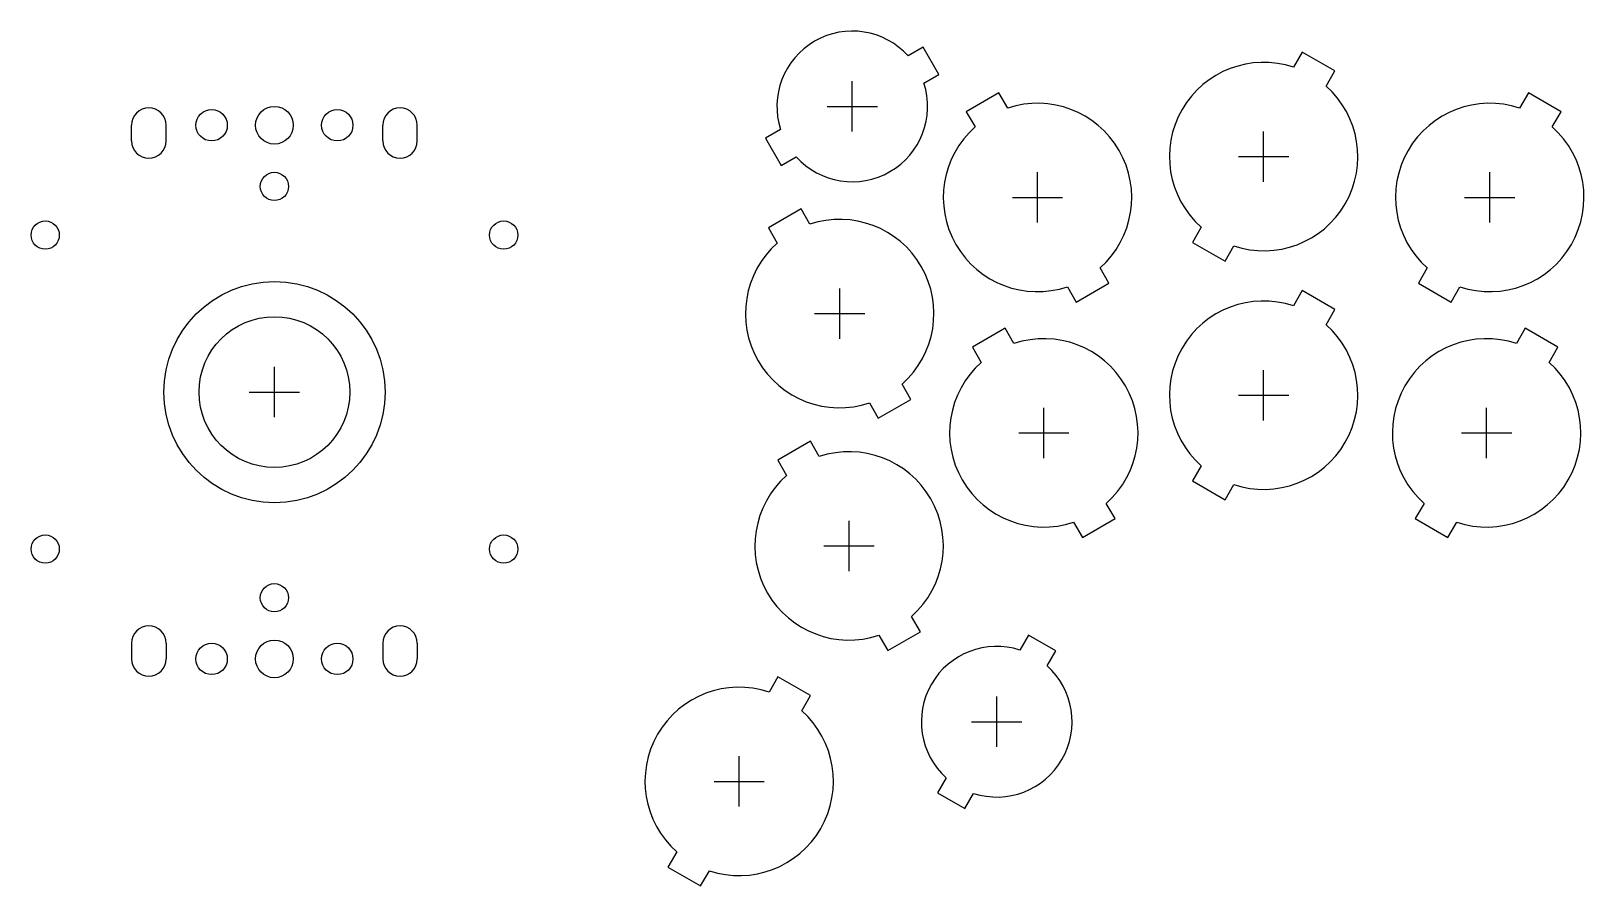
# Model space of a CAD drawing. Header units: millimetres. Extents: x -39 to 208, y -79 to 58.
import ezdxf

# ---------------------------------------------------------------- set-up
doc = ezdxf.new("R2010")
doc.units = ezdxf.units.MM
for name, color, linetype in [('BUTTONS_24', 1, 'Continuous'), ('BUTTONS_30', 5, 'Continuous'), ('GL_PLATE_HOLES', 2, 'Continuous'), ('JOYSTICK_BORE_24', 5, 'Continuous'), ('JOYSTICK_BORE_35.25', 3, 'Continuous'), ('REFERENCE', 8, 'Continuous')]:
    doc.layers.add(name, color=color, linetype=linetype)

msp = doc.modelspace()

# ---------------------------------------------------------------- linework, layer by layer
at = {"layer": 'BUTTONS_24'}
for points in [[(100.91, 53.53, 0.809427), (80.59, 41.8), (78.19, 40.42), (80.69, 36.08), (83.09, 37.47, 0.809427), (103.41, 49.2), (105.81, 50.58), (103.31, 54.92)], [(118.7, -41.09, 0.809427), (106.97, -61.41), (105.58, -63.81), (109.92, -66.31), (111.3, -63.91, 0.809427), (123.03, -43.59), (124.42, -41.19), (120.08, -38.69)]]:
    msp.add_lwpolyline(points, format="xyb", close=True, dxfattribs=at)
at = {"layer": 'BUTTONS_30'}
for points in [[(162.25, 51.73, 0.816497), (147.55, 26.27), (146.15, 23.84), (151.35, 20.84), (152.75, 23.27, 0.816497), (167.45, 48.73), (168.85, 51.16), (163.65, 54.16)], [(111.55, 42.23, 0.816497), (126.25, 16.77), (127.65, 14.34), (132.85, 17.34), (131.45, 19.77, 0.816497), (116.75, 45.23), (115.35, 47.66), (110.15, 44.66)], [(198.25, 45.23, 0.816497), (183.55, 19.77), (182.15, 17.34), (187.35, 14.34), (188.75, 16.77, 0.816497), (203.45, 42.23), (204.85, 44.66), (199.65, 47.66)], [(80.05, 23.73, 0.816497), (94.75, -1.73), (96.15, -4.16), (101.35, -1.16), (99.95, 1.27, 0.816497), (85.25, 26.73), (83.85, 29.16), (78.65, 26.16)], [(162.25, 13.73, 0.816497), (147.55, -11.73), (146.15, -14.16), (151.35, -17.16), (152.75, -14.73, 0.816497), (167.45, 10.73), (168.85, 13.16), (163.65, 16.16)], [(112.55, 4.73, 0.816497), (127.25, -20.73), (128.65, -23.16), (133.85, -20.16), (132.45, -17.73, 0.816497), (117.75, 7.73), (116.35, 10.16), (111.15, 7.16)], [(197.75, 7.73, 0.816497), (183.05, -17.73), (181.65, -20.16), (186.85, -23.16), (188.25, -20.73, 0.816497), (202.95, 4.73), (204.35, 7.16), (199.15, 10.16)], [(81.55, -13.27, 0.816497), (96.25, -38.73), (97.65, -41.16), (102.85, -38.16), (101.45, -35.73, 0.816497), (86.75, -10.27), (85.35, -7.84), (80.15, -10.84)], [(78.75, -47.77, 0.816497), (64.05, -73.23), (62.65, -75.66), (67.85, -78.66), (69.25, -76.23, 0.816497), (83.95, -50.77), (85.35, -48.34), (80.15, -45.34)]]:
    msp.add_lwpolyline(points, format="xyb", close=True, dxfattribs=at)
at = {"layer": 'GL_PLATE_HOLES'}
for p, q in [((-22.75, 40), (-22.75, 42.5)), ((-17.25, 40), (-17.25, 42.5)), ((17.25, 40), (17.25, 42.5)), ((22.75, 40), (22.75, 42.5)), ((-22.75, -40), (-22.75, -42.5)), ((-17.25, -40), (-17.25, -42.5)), ((17.25, -40), (17.25, -42.5)), ((22.75, -40), (22.75, -42.5))]:
    msp.add_line(p, q, dxfattribs=at)
for centre, radius in [((-10, 42.5), 2.5), ((0, 42.5), 3), ((10, 42.5), 2.5), ((0, 32.75), 2.25), ((-36.5, 25), 2.25), ((36.5, 25), 2.25), ((-36.5, -25), 2.25), ((36.5, -25), 2.25), ((0, -32.75), 2.25), ((0, -42.5), 3), ((-10, -42.5), 2.5), ((10, -42.5), 2.5)]:
    msp.add_circle(centre, radius, dxfattribs=at)
for centre, start, end in [((-20, 42.5), 0, 180), ((20, 42.5), 0, 180), ((-20, 40), 180, 360), ((20, 40), 180, 360), ((-20, -40), 0, 180), ((20, -40), 0, 180), ((-20, -42.5), -180, 0), ((20, -42.5), -180, 0)]:
    msp.add_arc(centre, 2.75, start, end, dxfattribs=at)
at = {"layer": 'JOYSTICK_BORE_24'}
msp.add_circle((0, 0), 12, dxfattribs=at)
at = {"layer": 'JOYSTICK_BORE_35.25'}
msp.add_circle((0, 0), 17.62, dxfattribs=at)
at = {"layer": 'REFERENCE'}
for p, q in [((92, 41.5), (92, 49.5)), ((88, 45.5), (96, 45.5)), ((157.5, 33.5), (157.5, 41.5)), ((153.5, 37.5), (161.5, 37.5)), ((121.5, 27), (121.5, 35)), ((193.5, 27), (193.5, 35)), ((117.5, 31), (125.5, 31)), ((189.5, 31), (197.5, 31)), ((90, 8.5), (90, 16.5)), ((86, 12.5), (94, 12.5)), ((0, -4), (0, 4)), ((157.5, -4.5), (157.5, 3.5)), ((-4, 0), (4, 0)), ((153.5, -0.5), (161.5, -0.5)), ((122.5, -10.5), (122.5, -2.5)), ((193, -10.5), (193, -2.5)), ((118.5, -6.5), (126.5, -6.5)), ((189, -6.5), (197, -6.5)), ((91.5, -28.5), (91.5, -20.5)), ((87.5, -24.5), (95.5, -24.5)), ((115, -56.5), (115, -48.5)), ((111, -52.5), (119, -52.5)), ((74, -66), (74, -58)), ((70, -62), (78, -62))]:
    msp.add_line(p, q, dxfattribs=at)

doc.saveas('drawing.dxf')
